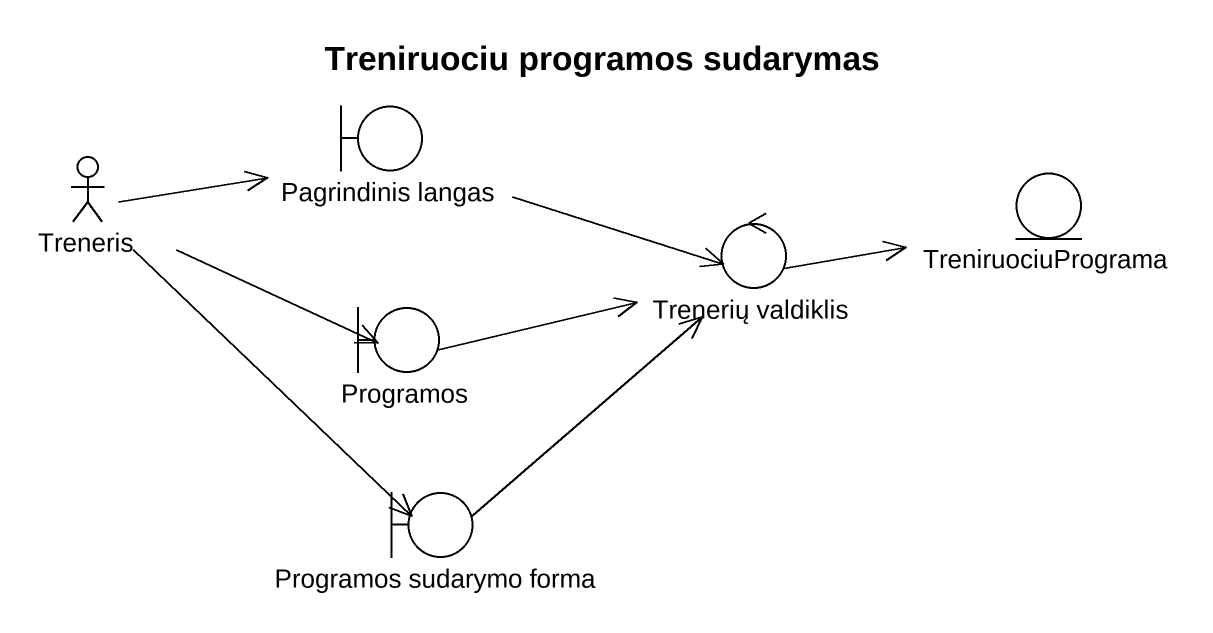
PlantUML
@startuml
title Treniruociu programos sudarymas
actor Treneris
boundary "Pagrindinis langas" as Pagrindinis_langas
control "Trenerių valdiklis" as Trenerių_valdiklis
entity TreniruociuPrograma
boundary Programos
boundary "Programos sudarymo forma" as Programos_sudarymo_forma
Treneris -right-> Pagrindinis_langas
Treneris -right-> Programos
Treneris --> Programos_sudarymo_forma
Pagrindinis_langas -right-> Trenerių_valdiklis
Trenerių_valdiklis -right-> TreniruociuPrograma
Programos -right-> Trenerių_valdiklis
Programos_sudarymo_forma -up-> Trenerių_valdiklis
@enduml
